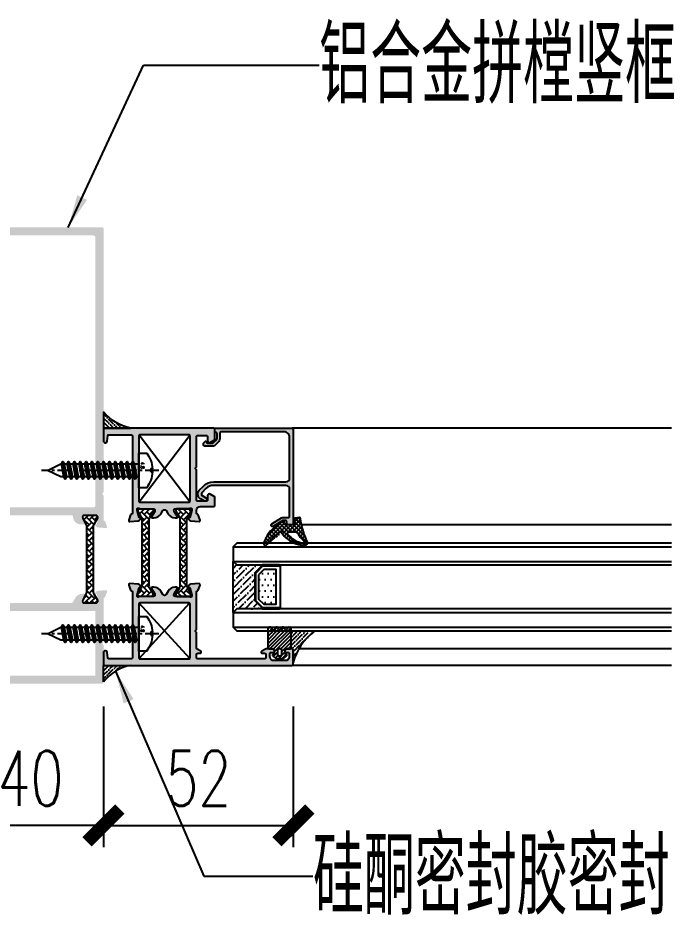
# Model space of a CAD drawing. Extents: x -202236 to 1002404, y -663931 to 1550022.
# Drawn here: x 27994.2 to 28174, y -357163.8 to -356918 of the extents above; entities that cross this region are included whole.
import ezdxf
from ezdxf.enums import TextEntityAlignment as Align

# ---------------------------------------------------------------- set-up
doc = ezdxf.new("R2010")
doc.units = 0
doc.linetypes.add('CENTER', pattern=[2, 1.25, -0.25, 0.25, -0.25])
for name, color, linetype in [('!ZN1-填充-8', 8, 'Continuous'), ('!ZN1-文字-7', 7, 'Continuous'), ('!ZN4-辅助材料-1', 1, 'Continuous'), ('!ZN5-铝材断面-6', 6, 'Continuous'), ('112铝材投影', 112, 'Continuous'), ('11紧固件', 11, 'Continuous'), ('1辅助材料', 1, 'Continuous'), ('2', 7, 'Continuous'), ('4玻璃幕墙', 4, 'Continuous'), ('DIM', 173, 'Continuous'), ('Fill', 8, 'Continuous'), ('TEXT', 7, 'Continuous'), ('ZN4-胶缝-8', 8, 'Continuous'), ('型材截面颜色', 253, 'Continuous')]:
    doc.layers.add(name, color=color, linetype=linetype)
doc.styles.add('DHTEXT-1', font='ROMANS.shx', dxfattribs={"width": 0.7, "bigfont": 'CHINESE.shx'})
doc.dimstyles.new('ZN6', dxfattribs={"dimscale": 6, "dimtxt": 2.5, "dimasz": 1.5, "dimexe": 1, "dimexo": 2, "dimgap": 0.9, "dimtad": 1, "dimdec": 0, "dimdsep": 46, "dimtxsty": 'DHTEXT-1', "dimblk": 'ARCHTICK', "dimcen": 2.5, "dimclrd": 173, "dimclre": 173, "dimclrt": 7, "dimazin": 2, "dimtfac": 1, "dimtdec": 1, "dimtix": 1, "dimtmove": 2, "dimatfit": 3, "dimfxl": 0, "dimtolj": 1, "dimtzin": 0, "dimarcsym": 0})

# ---------------------------------------------------------------- blocks, each defined once
blk = doc.blocks.new('XFGRJ009')
at = {"layer": '!ZN1-填充-8'}
h = blk.add_hatch(dxfattribs=at)
h.set_pattern_fill('AR-HBONE', color=256, scale=0.01, angle=360, style=0)
h.set_pattern_definition([(315, (2699.3083, -1021.9452), (2e-15, -1.43684098), [3.048, -1.016]), (225, (2700.0267, -1022.6636), (2e-15, -1.43684098), [3.048, -1.016])])
h.paths.add_polyline_path([(2.97, 0.95, -0.131652), (2.37, 1.11), (0.66, 2.1), (0.4, 2.1, 0.414214), (0, 1.7), (0, -1.7, 0.414214), (0.4, -2.1), (0.66, -2.1), (2.37, -1.11, -0.131652), (2.97, -0.95), (21.03, -0.95, -0.131652), (21.63, -1.11), (23.34, -2.1), (23.6, -2.1, 0.414214), (24, -1.7), (24, 1.7, 0.414214), (23.6, 2.1), (23.34, 2.1), (21.63, 1.11, -0.131652), (21.03, 0.95)])
at = {"layer": '!ZN4-辅助材料-1'}
blk.add_lwpolyline([(2.37, 1.11, 0.131652), (2.97, 0.95), (21.03, 0.95, 0.131652), (21.63, 1.11), (23.34, 2.1), (23.6, 2.1, -0.414214), (24, 1.7), (24, -1.7, -0.414214), (23.6, -2.1), (23.34, -2.1), (21.63, -1.11, 0.131652), (21.03, -0.95), (2.97, -0.95, 0.131652), (2.37, -1.11), (0.66, -2.1), (0.4, -2.1, -0.414214), (0, -1.7), (0, 1.7, -0.414214), (0.4, 2.1), (0.66, 2.1)], format="xyb", close=True, dxfattribs=at)
blk = doc.blocks.new('20250916090503')
at = {"layer": '型材截面颜色', "ltscale": 15}
h = blk.add_hatch(color=256, dxfattribs=at)
h.dxf.hatch_style = 1
h.paths.add_polyline_path([(20, 51.45, 0.198912), (19.91, 51.66), (19.79, 51.79, -0.414214), (19.79, 52.21), (19.91, 52.34, 0.198912), (20, 52.55), (20, 124.7, 0.414214), (19.7, 125), (-19.7, 125, 0.414214), (-20, 124.7), (-20, 52.55, 0.198912), (-19.91, 52.34), (-19.79, 52.21, -0.414214), (-19.79, 51.79), (-19.91, 51.66, 0.198912), (-20, 51.45), (-20, 44.89, -0.361398), (-20.25, 44.59, 0.265514), (-20.47, 44.4), (-20.98, 43, 0.548619), (-20.67, 42.6), (-18.38, 42.8, 0.176327), (-18.07, 42.95), (-17.76, 43.26, 0.720206), (-17.93, 43.6, -0.379098), (-18.15, 43.74), (-18.68, 45.74, -0.065543), (-18.7, 45.87), (-18.7, 46, -0.645751), (-18.2, 46.23, 0.182676), (-17.87, 46.1), (-14.1, 46.1, -0.414214), (-13.8, 45.8), (-13.8, 45.64, -0.13748), (-13.87, 45.38), (-14.77, 43.9, 0.585007), (-14.6, 43.6), (-13.85, 43.6, 0.414214), (-11.65, 45.8, -0.414214), (-11.35, 46.1), (11.35, 46.1, -0.414214), (11.65, 45.8, 0.414214), (13.85, 43.6), (14.6, 43.6, 0.585007), (14.77, 43.9), (13.87, 45.38, -0.13748), (13.8, 45.64), (13.8, 45.8, -0.414214), (14.1, 46.1), (17.87, 46.1, 0.182676), (18.2, 46.23, -0.645751), (18.7, 46), (18.7, 45.87, -0.065543), (18.68, 45.74), (18.15, 43.74, -0.379098), (17.93, 43.6, 0.720206), (17.76, 43.26), (18.07, 42.95, 0.176327), (18.38, 42.8), (20.67, 42.6, 0.548619), (20.98, 43), (20.47, 44.4, 0.265514), (20.25, 44.59, -0.361398), (20, 44.89)])
h.paths.add_polyline_path([(-17.2, 48.3, -0.414214), (-17.8, 48.9), (-17.8, 122.2, -0.414214), (-17.2, 122.8), (17.2, 122.8, -0.414214), (17.8, 122.2), (17.8, 48.9, -0.414214), (17.2, 48.3)], flags=16)
h = blk.add_hatch(color=256, dxfattribs=at)
h.dxf.hatch_style = 1
edge = h.paths.add_edge_path(flags=16)
edge.add_line((17.7, 2.2), (-17.7, 2.2))
edge.add_arc((-17.7, 2.3), 0.1, 180, 270, ccw=False)
edge.add_line((-17.8, 2.3), (-17.8, 19.8))
edge.add_arc((-17.7, 19.8), 0.1, 90, 180, ccw=False)
edge.add_line((-17.7, 19.9), (17.7, 19.9))
edge.add_arc((17.7, 19.8), 0.1, 360, 450, ccw=False)
edge.add_line((17.8, 19.8), (17.8, 2.3))
edge.add_arc((17.7, 2.3), 0.1, 270, 360, ccw=False)
edge = h.paths.add_edge_path()
edge.add_arc((-11.28, 22.4), 0.3, 211.3118, 270, ccw=False)
edge.add_line((-11.53, 22.24), (-12.32, 23.54))
edge.add_arc((-14.2, 22.4), 2.2, 391.3118, 450)
edge.add_line((-14.2, 24.6), (-14.6, 24.6))
edge.add_arc((-14.6, 24.4), 0.2, 450, 571.3118)
edge.add_line((-14.77, 24.3), (-13.87, 22.82))
edge.add_arc((-14.3, 22.56), 0.5, 360, 391.3118, ccw=False)
edge.add_line((-13.8, 22.56), (-13.8, 22.4))
edge.add_arc((-14.1, 22.4), 0.3, 270, 360, ccw=False)
edge.add_line((-14.1, 22.1), (-17.87, 22.1))
edge.add_arc((-17.87, 21.6), 0.5, 450, 491.4096)
edge.add_arc((-18.4, 22.2), 0.3, 180, 311.4096, ccw=False)
edge.add_line((-18.7, 22.2), (-18.7, 22.33))
edge.add_arc((-18.2, 22.33), 0.5, 165, 180, ccw=False)
edge.add_line((-18.68, 22.46), (-18.15, 24.46))
edge.add_arc((-17.96, 24.4), 0.2, 441.9534, 525, ccw=False)
edge.add_arc((-17.9, 24.8), 0.2, 261.9534, 405)
edge.add_line((-17.76, 24.94), (-18.07, 25.25))
edge.add_arc((-18.42, 24.9), 0.5, 405, 445)
edge.add_line((-18.38, 25.4), (-20.67, 25.6))
edge.add_arc((-20.7, 25.3), 0.3, 445, 560)
edge.add_line((-20.98, 25.2), (-20.47, 23.8))
edge.add_arc((-20.19, 23.9), 0.3, 200, 259.4789)
edge.add_arc((-20.3, 23.31), 0.3, 360, 439.4789, ccw=False)
edge.add_line((-20, 23.31), (-20, 11.55))
edge.add_arc((-19.7, 11.55), 0.3, 180, 225)
edge.add_line((-19.91, 11.34), (-19.79, 11.21))
edge.add_arc((-20, 11), 0.3, 315, 405, ccw=False)
edge.add_line((-19.79, 10.79), (-19.91, 10.66))
edge.add_arc((-19.7, 10.45), 0.3, 495, 540)
edge.add_line((-20, 10.45), (-20, 0.3))
edge.add_arc((-19.7, 0.3), 0.3, 180, 270)
edge.add_line((-19.7, 0), (19.7, 0))
edge.add_arc((19.7, 0.3), 0.3, 270, 360)
edge.add_line((20, 0.3), (20, 10.45))
edge.add_arc((19.7, 10.45), 0.3, 360, 405)
edge.add_line((19.91, 10.66), (19.79, 10.79))
edge.add_arc((20, 11), 0.3, 135, 225, ccw=False)
edge.add_line((19.79, 11.21), (19.91, 11.34))
edge.add_arc((19.7, 11.55), 0.3, 315, 360)
edge.add_line((20, 11.55), (20, 23.31))
edge.add_arc((20.3, 23.31), 0.3, 100.5211, 180, ccw=False)
edge.add_arc((20.19, 23.9), 0.3, 280.5211, 340)
edge.add_line((20.47, 23.8), (20.98, 25.2))
edge.add_arc((20.7, 25.3), 0.3, 340, 455)
edge.add_line((20.67, 25.6), (18.38, 25.4))
edge.add_arc((18.42, 24.9), 0.5, 455, 495)
edge.add_line((18.07, 25.25), (17.76, 24.94))
edge.add_arc((17.9, 24.8), 0.2, 495, 638.0466)
edge.add_arc((17.96, 24.4), 0.2, 375, 458.0466, ccw=False)
edge.add_line((18.15, 24.46), (18.68, 22.46))
edge.add_arc((18.2, 22.33), 0.5, 360, 375, ccw=False)
edge.add_line((18.7, 22.33), (18.7, 22.2))
edge.add_arc((18.4, 22.2), 0.3, 228.5904, 360, ccw=False)
edge.add_arc((17.87, 21.6), 0.5, 408.5904, 450)
edge.add_line((17.87, 22.1), (14.1, 22.1))
edge.add_arc((14.1, 22.4), 0.3, 180, 270, ccw=False)
edge.add_line((13.8, 22.4), (13.8, 22.56))
edge.add_arc((14.3, 22.56), 0.5, 148.6882, 180, ccw=False)
edge.add_line((13.87, 22.82), (14.77, 24.3))
edge.add_arc((14.6, 24.4), 0.2, 328.6882, 450)
edge.add_line((14.6, 24.6), (14.2, 24.6))
edge.add_arc((14.2, 22.4), 2.2, 450, 508.6882)
edge.add_line((12.32, 23.54), (11.53, 22.24))
edge.add_arc((11.28, 22.4), 0.3, 270, 328.6882, ccw=False)
edge.add_line((11.28, 22.1), (-11.28, 22.1))
at = {"layer": '2', "rotation": 90.00000000000001}
blk.add_blockref('XFGRJ009', (-16.31, 22.1), dxfattribs=at)
at = {"layer": '2', "xscale": -1, "rotation": 270}
blk.add_blockref('XFGRJ009', (16.31, 22.1), dxfattribs=at)
blk = doc.blocks.new('CX14687XZNW')
at = {"layer": '型材截面颜色', "ltscale": 15}
h = blk.add_hatch(color=256, dxfattribs=at)
h.dxf.hatch_style = 1
edge = h.paths.add_edge_path(flags=16)
edge.add_line((-0.3, -7.3), (-18.2, -7.3))
edge.add_arc((-18.2, -7), 0.3, 180, 270, ccw=False)
edge.add_line((-18.5, -7), (-18.5, 0))
edge.add_line((-18.5, 0), (-18.5, 6.4))
edge.add_arc((-18.2, 6.4), 0.3, 90, 180, ccw=False)
edge.add_line((-18.2, 6.7), (-0.3, 6.7))
edge.add_arc((-0.3, 6.4), 0.3, 0, 90, ccw=False)
edge.add_line((0, 6.4), (0, 0))
edge.add_line((0, 0), (0, -7))
edge.add_arc((-0.3, -7), 0.3, 270, 360, ccw=False)
edge = h.paths.add_edge_path()
edge.add_arc((-21.51, -9.4), 0.3, 90.6432, 169.483)
edge.add_arc((-22.1, -9.29), 0.3, 290, 349.4789, ccw=False)
edge.add_line((-22, -9.57), (-23.4, -10.08))
edge.add_arc((-23.5, -9.8), 0.3, 175, 290, ccw=False)
edge.add_line((-23.8, -9.77), (-23.6, -7.48))
edge.add_arc((-23.1, -7.52), 0.5, 135, 175, ccw=False)
edge.add_line((-23.45, -7.17), (-23.14, -6.86))
edge.add_arc((-23, -7), 0.2, -8.0466, 135, ccw=False)
edge.add_arc((-22.6, -7.06), 0.2, 171.9534, 255)
edge.add_line((-22.66, -7.25), (-20.66, -7.78))
edge.add_arc((-20.53, -7.3), 0.5, 255, 270)
edge.add_line((-20.53, -7.8), (-20.4, -7.8))
edge.add_arc((-20.4, -7.5), 0.3, 270, 401.4096)
edge.add_arc((-19.8, -6.97), 0.5, 180, 221.4096, ccw=False)
edge.add_line((-20.3, -6.97), (-20.3, -3.2))
edge.add_arc((-20.6, -3.2), 0.3, 0, 90)
edge.add_line((-20.6, -2.9), (-20.76, -2.9))
edge.add_arc((-20.76, -3.4), 0.5, 90, 121.3118)
edge.add_line((-21.02, -2.97), (-22.5, -3.87))
edge.add_arc((-22.6, -3.7), 0.2, 180, 301.3118, ccw=False)
edge.add_line((-22.8, -3.7), (-22.8, -3.19))
edge.add_arc((-20.6, -3.19), 2.2, 121.3118, 180, ccw=False)
edge.add_line((-21.74, -1.31), (-20.79, -0.73))
edge.add_arc((-21.05, -0.3), 0.5, 301.3118, 418.6882)
edge.add_line((-20.79, 0.13), (-21.74, 0.71))
edge.add_arc((-20.6, 2.59), 2.2, 180, 238.6882, ccw=False)
edge.add_line((-22.8, 2.59), (-22.8, 3.1))
edge.add_arc((-22.6, 3.1), 0.2, 58.6882, 180, ccw=False)
edge.add_line((-22.5, 3.27), (-21.02, 2.37))
edge.add_arc((-20.76, 2.8), 0.5, 238.6882, 270)
edge.add_line((-20.76, 2.3), (-20.6, 2.3))
edge.add_arc((-20.6, 2.6), 0.3, 270, 360)
edge.add_line((-20.3, 2.6), (-20.3, 6.37))
edge.add_arc((-19.8, 6.37), 0.5, 138.5904, 180, ccw=False)
edge.add_arc((-20.4, 6.9), 0.3, 318.5904, 450)
edge.add_line((-20.4, 7.2), (-20.53, 7.2))
edge.add_arc((-20.53, 6.7), 0.5, 90, 105)
edge.add_line((-20.66, 7.18), (-22.66, 6.65))
edge.add_arc((-22.6, 6.46), 0.2, 105, 188.0466)
edge.add_arc((-23, 6.4), 0.2, -135, 8.0466, ccw=False)
edge.add_line((-23.14, 6.26), (-23.45, 6.57))
edge.add_arc((-23.1, 6.92), 0.5, 185, 225, ccw=False)
edge.add_line((-23.6, 6.88), (-23.8, 9.17))
edge.add_arc((-23.5, 9.2), 0.3, 70, 185, ccw=False)
edge.add_line((-23.4, 9.48), (-22, 8.97))
edge.add_arc((-22.1, 8.69), 0.3, 10.5211, 70, ccw=False)
edge.add_arc((-21.51, 8.8), 0.3, 190.517, 269.3568)
edge.add_line((-21.51, 8.5), (-20.7, 8.5))
edge.add_arc((-20.7, 9.5), 1, 270, 360)
edge.add_line((-19.7, 9.5), (-19.7, 13.2))
edge.add_arc((-19.4, 13.2), 0.3, 90, 180, ccw=False)
edge.add_line((-19.4, 13.5), (-17.16, 13.5))
edge.add_arc((-17.16, 13.2), 0.3, 30, 90, ccw=False)
edge.add_line((-16.9, 13.35), (-16.27, 12.25))
edge.add_arc((-16.7, 12), 0.5, -90, 30, ccw=False)
edge.add_line((-16.7, 11.5), (-17.9, 11.5))
edge.add_arc((-17.9, 11.2), 0.3, 90, 180)
edge.add_line((-18.2, 11.2), (-18.2, 8.8))
edge.add_arc((-17.9, 8.8), 0.3, 180, 270)
edge.add_line((-17.9, 8.5), (-9.75, 8.5))
edge.add_arc((-9.75, 8.2), 0.3, 45, 90, ccw=False)
edge.add_line((-9.54, 8.41), (-9.41, 8.29))
edge.add_arc((-9.2, 8.5), 0.3, 225, 315)
edge.add_line((-8.99, 8.29), (-8.86, 8.41))
edge.add_arc((-8.65, 8.2), 0.3, 90, 135, ccw=False)
edge.add_line((-8.65, 8.5), (-0.5, 8.5))
edge.add_arc((-0.5, 8.8), 0.3, 270, 360)
edge.add_line((-0.2, 8.8), (-0.2, 11.2))
edge.add_arc((-0.5, 11.2), 0.3, 360, 450)
edge.add_line((-0.5, 11.5), (-1.7, 11.5))
edge.add_arc((-1.7, 12), 0.5, 150, 270, ccw=False)
edge.add_line((-2.13, 12.25), (-1.5, 13.35))
edge.add_arc((-1.24, 13.2), 0.3, 90, 150, ccw=False)
edge.add_line((-1.24, 13.5), (1.5, 13.5))
edge.add_arc((1.5, 13.2), 0.3, 0, 90, ccw=False)
edge.add_line((1.8, 13.2), (1.8, 0))
edge.add_line((1.8, 0), (1.8, -16.7))
edge.add_arc((1.5, -16.7), 0.3, 270, 360, ccw=False)
edge.add_line((1.5, -17), (-1.7, -17))
edge.add_arc((-1.7, -16.5), 0.5, 180, 270, ccw=False)
edge.add_line((-2.2, -16.5), (-2.2, -16.46))
edge.add_arc((-1.7, -16.46), 0.5, 95, 180, ccw=False)
edge.add_line((-1.74, -15.96), (-0.27, -15.83))
edge.add_arc((-0.3, -15.53), 0.3, 275, 360)
edge.add_line((0, -15.53), (0, -9.4))
edge.add_arc((-0.3, -9.4), 0.3, 0, 90)
edge.add_line((-0.3, -9.1), (-8.65, -9.1))
edge.add_arc((-8.65, -8.8), 0.3, 225, 270, ccw=False)
edge.add_line((-8.86, -9.01), (-8.99, -8.89))
edge.add_arc((-9.2, -9.1), 0.3, 45, 135)
edge.add_line((-9.41, -8.89), (-9.54, -9.01))
edge.add_arc((-9.75, -8.8), 0.3, 270, 315, ccw=False)
edge.add_line((-9.75, -9.1), (-21.51, -9.1))
edge = h.paths.add_edge_path()
edge.add_arc((-43.09, 8.8), 0.3, 270, 349.4789)
edge.add_arc((-42.5, 8.69), 0.3, 110, 169.4789, ccw=False)
edge.add_line((-42.6, 8.97), (-41.2, 9.48))
edge.add_arc((-41.1, 9.2), 0.3, -5, 110, ccw=False)
edge.add_line((-40.8, 9.17), (-41, 6.88))
edge.add_arc((-41.5, 6.92), 0.5, 315, 355, ccw=False)
edge.add_line((-41.15, 6.57), (-41.46, 6.26))
edge.add_arc((-41.6, 6.4), 0.2, 171.9534, 315, ccw=False)
edge.add_arc((-42, 6.46), 0.2, 351.9534, 435)
edge.add_line((-41.94, 6.65), (-43.94, 7.18))
edge.add_arc((-44.07, 6.7), 0.5, 75, 90)
edge.add_line((-44.07, 7.2), (-44.2, 7.2))
edge.add_arc((-44.2, 6.9), 0.3, 90, 221.4096)
edge.add_arc((-44.8, 6.37), 0.5, 0, 41.4096, ccw=False)
edge.add_line((-44.3, 6.37), (-44.3, 2.6))
edge.add_arc((-44, 2.6), 0.3, 180, 270)
edge.add_line((-44, 2.3), (-43.84, 2.3))
edge.add_arc((-43.84, 2.8), 0.5, 270, 301.3118)
edge.add_line((-43.58, 2.37), (-42.1, 3.27))
edge.add_arc((-42, 3.1), 0.2, 0, 121.3118, ccw=False)
edge.add_line((-41.8, 3.1), (-41.8, 2.59))
edge.add_arc((-44, 2.59), 2.2, -58.6882, 0, ccw=False)
edge.add_line((-42.86, 0.71), (-43.81, 0.13))
edge.add_arc((-43.55, -0.3), 0.5, 121.3118, 238.6882)
edge.add_line((-43.81, -0.73), (-42.86, -1.31))
edge.add_arc((-44, -3.19), 2.2, 0, 58.6882, ccw=False)
edge.add_line((-41.8, -3.19), (-41.8, -3.7))
edge.add_arc((-42, -3.7), 0.2, -121.3118, 0, ccw=False)
edge.add_line((-42.1, -3.87), (-43.58, -2.97))
edge.add_arc((-43.84, -3.4), 0.5, 58.6882, 90)
edge.add_line((-43.84, -2.9), (-44, -2.9))
edge.add_arc((-44, -3.2), 0.3, 90, 180)
edge.add_line((-44.3, -3.2), (-44.3, -6.97))
edge.add_arc((-44.8, -6.97), 0.5, -41.4096, 0, ccw=False)
edge.add_arc((-44.2, -7.5), 0.3, 138.5904, 270)
edge.add_line((-44.2, -7.8), (-44.07, -7.8))
edge.add_arc((-44.07, -7.3), 0.5, 270, 285)
edge.add_line((-43.94, -7.78), (-41.94, -7.25))
edge.add_arc((-42, -7.06), 0.2, 285, 368.0466)
edge.add_arc((-41.6, -7), 0.2, 45, 188.0466, ccw=False)
edge.add_line((-41.46, -6.86), (-41.15, -7.17))
edge.add_arc((-41.5, -7.52), 0.5, 5, 45, ccw=False)
edge.add_line((-41, -7.48), (-40.8, -9.77))
edge.add_arc((-41.1, -9.8), 0.3, -110, 5, ccw=False)
edge.add_line((-41.2, -10.08), (-42.6, -9.57))
edge.add_arc((-42.5, -9.29), 0.3, 190.5211, 250, ccw=False)
edge.add_arc((-43.09, -9.4), 0.3, 10.5211, 90)
edge.add_line((-43.09, -9.1), (-53.25, -9.1))
edge.add_arc((-53.25, -8.8), 0.3, 225, 270, ccw=False)
edge.add_line((-53.46, -9.01), (-53.59, -8.89))
edge.add_arc((-53.8, -9.1), 0.3, 45, 135)
edge.add_line((-54.01, -8.89), (-54.14, -9.01))
edge.add_arc((-54.35, -8.8), 0.3, 270, 315, ccw=False)
edge.add_line((-54.35, -9.1), (-61.1, -9.1))
edge.add_arc((-61.1, -9.4), 0.3, 90, 180)
edge.add_line((-61.4, -9.4), (-61.4, -15.53))
edge.add_arc((-61.1, -15.53), 0.3, 180, 265)
edge.add_line((-61.13, -15.83), (-59.66, -15.96))
edge.add_arc((-59.7, -16.46), 0.5, 0, 85, ccw=False)
edge.add_line((-59.2, -16.46), (-59.2, -16.5))
edge.add_arc((-59.7, -16.5), 0.5, 270, 360, ccw=False)
edge.add_line((-59.7, -17), (-62.9, -17))
edge.add_arc((-62.9, -16.7), 0.3, 180, 270, ccw=False)
edge.add_line((-63.2, -16.7), (-63.2, 34.7))
edge.add_arc((-62.9, 34.7), 0.3, 90, 180, ccw=False)
edge.add_line((-62.9, 35), (-59, 35))
edge.add_arc((-59, 34.7), 0.3, 0, 90, ccw=False)
edge.add_line((-58.7, 34.7), (-58.7, 33.27))
edge.add_arc((-59, 33.27), 0.3, 315, 360, ccw=False)
edge.add_line((-58.79, 33.06), (-59.11, 32.74))
edge.add_arc((-59.32, 32.95), 0.3, 270, 315, ccw=False)
edge.add_line((-59.32, 32.65), (-59.4, 32.65))
edge.add_arc((-59.4, 32.95), 0.3, 180, 270, ccw=False)
edge.add_line((-59.7, 32.95), (-59.7, 33.6))
edge.add_arc((-60, 33.6), 0.3, 360, 450)
edge.add_line((-60, 33.9), (-60.66, 33.9))
edge.add_arc((-60.66, 33.4), 0.5, 90, 100.008)
edge.add_line((-60.74, 33.89), (-61.07, 33.83))
edge.add_arc((-60.9, 32.85), 1, 100.008, 180)
edge.add_line((-61.9, 32.85), (-61.9, 29.65))
edge.add_arc((-60.9, 29.65), 1, 180, 259.992)
edge.add_line((-61.07, 28.67), (-60.74, 28.61))
edge.add_arc((-60.66, 29.1), 0.5, 259.992, 270)
edge.add_line((-60.66, 28.6), (-60, 28.6))
edge.add_arc((-60, 28.9), 0.3, 270, 360)
edge.add_line((-59.7, 28.9), (-59.7, 29.55))
edge.add_arc((-59.4, 29.55), 0.3, 90, 180, ccw=False)
edge.add_line((-59.4, 29.85), (-59.32, 29.85))
edge.add_arc((-59.32, 29.55), 0.3, 45, 90, ccw=False)
edge.add_line((-59.11, 29.76), (-58.79, 29.44))
edge.add_arc((-59, 29.23), 0.3, 0, 45, ccw=False)
edge.add_line((-58.7, 29.23), (-58.7, 27.54))
edge.add_arc((-59, 27.54), 0.3, -30, 0, ccw=False)
edge.add_line((-58.74, 27.39), (-59.34, 26.35))
edge.add_arc((-59.6, 26.5), 0.3, 180, 330, ccw=False)
edge.add_line((-59.9, 26.5), (-59.9, 27.2))
edge.add_arc((-60.2, 27.2), 0.3, 0, 90)
edge.add_line((-60.2, 27.5), (-61.1, 27.5))
edge.add_arc((-61.1, 27.2), 0.3, 90, 180)
edge.add_line((-61.4, 27.2), (-61.4, 8.8))
edge.add_arc((-61.1, 8.8), 0.3, 180, 270)
edge.add_line((-61.1, 8.5), (-60.2, 8.5))
edge.add_arc((-60.2, 8.8), 0.3, 270, 360)
edge.add_line((-59.9, 8.8), (-59.9, 9.5))
edge.add_arc((-59.6, 9.5), 0.3, 30, 180, ccw=False)
edge.add_line((-59.34, 9.65), (-58.76, 8.65))
edge.add_arc((-58.5, 8.8), 0.3, 210, 270)
edge.add_line((-58.5, 8.5), (-54.35, 8.5))
edge.add_arc((-54.35, 8.2), 0.3, 45, 90, ccw=False)
edge.add_line((-54.14, 8.41), (-54.01, 8.29))
edge.add_arc((-53.8, 8.5), 0.3, 225, 315)
edge.add_line((-53.59, 8.29), (-53.46, 8.41))
edge.add_arc((-53.25, 8.2), 0.3, 90, 135, ccw=False)
edge.add_line((-53.25, 8.5), (-43.09, 8.5))
edge = h.paths.add_edge_path(flags=16)
edge.add_line((-46.1, 6.4), (-46.1, -7))
edge.add_arc((-46.4, -7), 0.3, -90, 0, ccw=False)
edge.add_line((-46.4, -7.3), (-61.1, -7.3))
edge.add_arc((-61.1, -7), 0.3, 180, 270, ccw=False)
edge.add_line((-61.4, -7), (-61.4, 6.4))
edge.add_arc((-61.1, 6.4), 0.3, 90, 180, ccw=False)
edge.add_line((-61.1, 6.7), (-46.4, 6.7))
edge.add_arc((-46.4, 6.4), 0.3, 0, 90, ccw=False)
at = {"layer": '!ZN4-辅助材料-1'}
for p, q in [((-61.28, 6.64), (-46.18, -7.2)), ((-61.28, -7.24), (-46.18, 6.6)), ((-18.41, -7.21), (-0.09, 6.61)), ((-18.41, 6.61), (-0.09, -7.21))]:
    blk.add_line(p, q, dxfattribs=at)
at = {"layer": '!ZN5-铝材断面-6'}
for points in [[(-43.09, 8.5, 0.361398), (-42.79, 8.75, -0.265514), (-42.6, 8.97), (-41.2, 9.48, -0.548619), (-40.8, 9.17), (-41, 6.88, -0.176327), (-41.15, 6.57), (-41.46, 6.26, -0.720206), (-41.8, 6.43, 0.379098), (-41.94, 6.65), (-43.94, 7.18, 0.065543), (-44.07, 7.2), (-44.2, 7.2, 0.645751), (-44.43, 6.7, -0.182676), (-44.3, 6.37), (-44.3, 2.6, 0.414214), (-44, 2.3), (-43.84, 2.3, 0.13748), (-43.58, 2.37), (-42.1, 3.27, -0.585007), (-41.8, 3.1), (-41.8, 2.59, -0.261824), (-42.86, 0.71), (-43.81, 0.13, 0.562186), (-43.81, -0.73), (-42.86, -1.31, -0.261824), (-41.8, -3.19), (-41.8, -3.7, -0.585007), (-42.1, -3.87), (-43.58, -2.97, 0.13748), (-43.84, -2.9), (-44, -2.9, 0.414214), (-44.3, -3.2), (-44.3, -6.97, -0.182676), (-44.43, -7.3, 0.645751), (-44.2, -7.8), (-44.07, -7.8, 0.065543), (-43.94, -7.78), (-41.94, -7.25, 0.379098), (-41.8, -7.03, -0.720206), (-41.46, -6.86), (-41.15, -7.17, -0.176327), (-41, -7.48), (-40.8, -9.77, -0.548619), (-41.2, -10.08), (-42.6, -9.57, -0.265514), (-42.79, -9.35, 0.361398), (-43.09, -9.1), (-53.25, -9.1, -0.198912), (-53.46, -9.01), (-53.59, -8.89, 0.414214), (-54.01, -8.89), (-54.14, -9.01, -0.198912), (-54.35, -9.1), (-61.1, -9.1, 0.414214), (-61.4, -9.4), (-61.4, -15.53, 0.388879), (-61.13, -15.83), (-59.66, -15.96, -0.388879), (-59.2, -16.46), (-59.2, -16.5, -0.414214), (-59.7, -17), (-62.9, -17, -0.414214), (-63.2, -16.7), (-63.2, 34.7, -0.414214), (-62.9, 35), (-59, 35, -0.414214), (-58.7, 34.7), (-58.7, 33.27, -0.198912), (-58.79, 33.06), (-59.11, 32.74, -0.198912), (-59.32, 32.65), (-59.4, 32.65, -0.414214), (-59.7, 32.95), (-59.7, 33.6, 0.414214), (-60, 33.9), (-60.66, 33.9, 0.043696), (-60.74, 33.89), (-61.07, 33.83, 0.363931), (-61.9, 32.85), (-61.9, 29.65, 0.363931), (-61.07, 28.67), (-60.74, 28.61, 0.043696), (-60.66, 28.6), (-60, 28.6, 0.414214), (-59.7, 28.9), (-59.7, 29.55, -0.414214), (-59.4, 29.85), (-59.32, 29.85, -0.198912), (-59.11, 29.76), (-58.79, 29.44, -0.198912), (-58.7, 29.23), (-58.7, 27.54, -0.131652), (-58.74, 27.39), (-59.34, 26.35, -0.767327), (-59.9, 26.5), (-59.9, 27.2, 0.414214), (-60.2, 27.5), (-61.1, 27.5, 0.414214), (-61.4, 27.2), (-61.4, 8.8, 0.414214), (-61.1, 8.5), (-60.2, 8.5, 0.414214), (-59.9, 8.8), (-59.9, 9.5, -0.767327), (-59.34, 9.65), (-58.76, 8.65, 0.267949), (-58.5, 8.5), (-54.35, 8.5, -0.198912), (-54.14, 8.41), (-54.01, 8.29, 0.414214), (-53.59, 8.29), (-53.46, 8.41, -0.198912), (-53.25, 8.5), (-43.09, 8.5)], [(-21.51, -9.1, 0.358248), (-21.81, -9.35, -0.265514), (-22, -9.57), (-23.4, -10.08, -0.548619), (-23.8, -9.77), (-23.6, -7.48, -0.176327), (-23.45, -7.17), (-23.14, -6.86, -0.720206), (-22.8, -7.03, 0.379098), (-22.66, -7.25), (-20.66, -7.78, 0.065543), (-20.53, -7.8), (-20.4, -7.8, 0.645751), (-20.17, -7.3, -0.182676), (-20.3, -6.97), (-20.3, -3.2, 0.414214), (-20.6, -2.9), (-20.76, -2.9, 0.13748), (-21.02, -2.97), (-22.5, -3.87, -0.585007), (-22.8, -3.7), (-22.8, -3.19, -0.261824), (-21.74, -1.31), (-20.79, -0.73, 0.562186), (-20.79, 0.13), (-21.74, 0.71, -0.261824), (-22.8, 2.59), (-22.8, 3.1, -0.585007), (-22.5, 3.27), (-21.02, 2.37, 0.13748), (-20.76, 2.3), (-20.6, 2.3, 0.414214), (-20.3, 2.6), (-20.3, 6.37, -0.182676), (-20.17, 6.7, 0.645751), (-20.4, 7.2), (-20.53, 7.2, 0.065543), (-20.66, 7.18), (-22.66, 6.65, 0.379098), (-22.8, 6.43, -0.720206), (-23.14, 6.26), (-23.45, 6.57, -0.176327), (-23.6, 6.88), (-23.8, 9.17, -0.548619), (-23.4, 9.48), (-22, 8.97, -0.265514), (-21.81, 8.75, 0.358248), (-21.51, 8.5), (-20.7, 8.5, 0.414214), (-19.7, 9.5), (-19.7, 13.2, -0.414214), (-19.4, 13.5), (-17.16, 13.5, -0.267949), (-16.9, 13.35), (-16.27, 12.25, -0.57735), (-16.7, 11.5), (-17.9, 11.5, 0.414214), (-18.2, 11.2), (-18.2, 8.8, 0.414214), (-17.9, 8.5), (-9.75, 8.5, -0.198912), (-9.54, 8.41), (-9.41, 8.29, 0.414214), (-8.99, 8.29), (-8.86, 8.41, -0.198912), (-8.65, 8.5), (-0.5, 8.5, 0.414214), (-0.2, 8.8), (-0.2, 11.2, 0.414214), (-0.5, 11.5), (-1.7, 11.5, -0.57735), (-2.13, 12.25), (-1.5, 13.35, -0.267949), (-1.24, 13.5), (1.5, 13.5, -0.414214), (1.8, 13.2), (1.8, 0), (1.8, -16.7, -0.414214), (1.5, -17), (-1.7, -17, -0.414214), (-2.2, -16.5), (-2.2, -16.46, -0.388879), (-1.74, -15.96), (-0.27, -15.83, 0.388879), (0, -15.53), (0, -9.4, 0.414214), (-0.3, -9.1), (-8.65, -9.1, -0.198912), (-8.86, -9.01), (-8.99, -8.89, 0.414214), (-9.41, -8.89), (-9.54, -9.01, -0.198912), (-9.75, -9.1), (-21.51, -9.1)]]:
    blk.add_lwpolyline(points, format="xyb", dxfattribs=at)
for points in [[(-46.1, 6.4), (-46.1, -7, -0.414214), (-46.4, -7.3), (-61.1, -7.3, -0.414214), (-61.4, -7), (-61.4, 6.4, -0.414214), (-61.1, 6.7), (-46.4, 6.7, -0.414214)], [(-0.3, -7.3), (-18.2, -7.3, -0.414214), (-18.5, -7), (-18.5, 0), (-18.5, 6.4, -0.414214), (-18.2, 6.7), (-0.3, 6.7, -0.414214), (0, 6.4), (0, 0), (0, -7, -0.414214)]]:
    blk.add_lwpolyline(points, format="xyb", close=True, dxfattribs=at)
at = {"layer": '2'}
blk.add_blockref('XFGRJ009', (-44.3, 4.89), dxfattribs=at)
at = {"layer": '2', "xscale": -1, "rotation": 179.9999999999999}
blk.add_blockref('XFGRJ009', (-44.3, -5.49), dxfattribs=at)
blk = doc.blocks.new('20210707165633')
at = {"layer": '!ZN1-填充-8'}
h = blk.add_hatch(dxfattribs=at)
h.set_pattern_fill('橡胶', color=256, scale=0.2)
h.set_pattern_definition([(45, (0.16656, 0.0119), (-0.5, 0.5), []), (135, (1.2797, 0.0119), (-0.5, -0.5), [0.16, -0.547107])])
edge = h.paths.add_edge_path(flags=16)
edge.add_arc((0.3, 1.11), 0.3, -90, 0, ccw=False)
edge.add_line((0.3, 0.81), (-0.3, 0.81))
edge.add_arc((-0.3, 1.11), 0.3, 180, 270, ccw=False)
edge.add_line((-0.6, 1.11), (-0.6, 2.36))
edge.add_arc((-0.3, 2.36), 0.3, 90, 180, ccw=False)
edge.add_line((-0.3, 2.66), (0.3, 2.66))
edge.add_arc((0.3, 2.36), 0.3, 0, 90, ccw=False)
edge.add_line((0.6, 2.36), (0.6, 1.11))
edge = h.paths.add_edge_path()
edge.add_line((-1.08, 8.55), (-1.46, 7.98))
edge.add_arc((-1.71, 8.15), 0.3, 216.795, 326.2005, ccw=False)
edge.add_line((-1.95, 7.97), (-2.41, 8.59))
edge.add_arc((-2.58, 8.47), 0.2, 36.795, 90)
edge.add_line((-2.58, 8.67), (-2.85, 8.67))
edge.add_arc((-2.85, 8.37), 0.3, 90, 180)
edge.add_line((-3.15, 8.37), (-3.15, 2.97))
edge.add_arc((-2.85, 2.97), 0.3, 180, 270)
edge.add_line((-2.85, 2.67), (-1.6, 2.67))
edge.add_arc((-1.6, 2.47), 0.2, 0, 90, ccw=False)
edge.add_line((-1.4, 2.47), (-1.4, 1.26))
edge.add_line((-1.4, 1.26), (-1.74, 1.26))
edge.add_arc((-1.69, 0.96), 0.305, 100.6256, 226.0437)
edge.add_line((-1.9, 0.74), (-0.95, 0))
edge.add_line((-0.95, 0), (0.95, 0))
edge.add_line((0.95, 0), (1.89, 0.74))
edge.add_arc((1.69, 0.96), 0.3, 311.8019, 440)
edge.add_line((1.74, 1.26), (1.4, 1.26))
edge.add_line((1.4, 1.26), (1.4, 2.47))
edge.add_arc((1.6, 2.47), 0.2, 90, 180, ccw=False)
edge.add_line((1.6, 2.67), (2.85, 2.67))
edge.add_arc((2.85, 2.97), 0.3, 270, 360)
edge.add_line((3.15, 2.97), (3.15, 8.37))
edge.add_arc((2.85, 8.37), 0.3, 0, 90)
edge.add_line((2.85, 8.67), (2.62, 8.67))
edge.add_arc((2.62, 8.47), 0.2, 90, 143.205)
edge.add_line((2.46, 8.59), (2, 7.97))
edge.add_arc((1.76, 8.15), 0.3, 213.8066, 323.205, ccw=False)
edge.add_line((1.51, 7.98), (1.13, 8.55))
edge.add_arc((0.89, 8.37), 0.3, 36.795, 143.205)
edge.add_line((0.65, 8.55), (0.27, 7.99))
edge.add_arc((0.02, 8.16), 0.3, 213.7995, 326.1934, ccw=False)
edge.add_line((-0.23, 7.99), (-0.6, 8.55))
edge.add_arc((-0.84, 8.37), 0.3, 36.795, 143.205)
at = {"layer": '!ZN4-辅助材料-1'}
for p, q in [((-3.15, 2.97), (-3.15, 8.37)), ((-2.58, 8.67), (-2.85, 8.67)), ((-2.41, 8.59), (-1.95, 7.97)), ((-1.46, 7.98), (-1.08, 8.55)), ((-0.23, 7.99), (-0.6, 8.55)), ((0.65, 8.55), (0.27, 7.99)), ((1.51, 7.98), (1.13, 8.55)), ((2.46, 8.59), (2, 7.97)), ((2.62, 8.67), (2.85, 8.67)), ((3.15, 2.97), (3.15, 8.37)), ((-2.85, 2.67), (-1.6, 2.67)), ((-1.4, 1.26), (-1.4, 2.47)), ((0.3, 2.66), (-0.3, 2.66)), ((1.4, 2.47), (1.4, 1.26)), ((1.6, 2.67), (2.85, 2.67)), ((-0.95, 0), (-1.9, 0.74)), ((-1.4, 1.26), (-1.74, 1.26)), ((0.95, 0), (-0.95, 0)), ((-0.6, 2.36), (-0.6, 1.11)), ((-0.3, 0.81), (0.3, 0.81)), ((0.6, 1.11), (0.6, 2.36)), ((1.89, 0.74), (0.95, 0)), ((1.4, 1.26), (1.74, 1.26))]:
    blk.add_line(p, q, dxfattribs=at)
for centre, radius, start, end in [((-2.85, 8.37), 0.3, 90, 180), ((-2.58, 8.47), 0.2, 36.795, 90), ((-1.71, 8.15), 0.3, 216.795, 326.2005), ((-0.84, 8.37), 0.3, 36.795, 143.205), ((0.02, 8.16), 0.3, 213.7995, 326.1934), ((0.89, 8.37), 0.3, 36.795, 143.205), ((1.76, 8.15), 0.3, 213.8066, 323.205), ((2.62, 8.47), 0.2, 90, 143.205), ((2.85, 8.37), 0.3, 0, 90), ((-2.85, 2.97), 0.3, 180, 270), ((-1.6, 2.47), 0.2, 0, 90), ((-0.3, 2.36), 0.3, 90, 180), ((0.3, 2.36), 0.3, 0, 90), ((1.6, 2.47), 0.2, 90, 180), ((2.85, 2.97), 0.3, 270, 0), ((-1.69, 0.96), 0.305, 100.6256, 226.0437), ((-0.3, 1.11), 0.3, 180, 270), ((0.3, 1.11), 0.3, 270, 360), ((1.69, 0.96), 0.3, 311.8019, 80)]:
    blk.add_arc(centre, radius, start, end, dxfattribs=at)
blk = doc.blocks.new('20210707165640')
at = {"layer": '!ZN1-填充-8'}
h = blk.add_hatch(dxfattribs=at)
h.set_pattern_fill('ANSI36', color=8, scale=0.5)
h.set_pattern_definition([(45, (-6393.005, -1724.7755), (0.42094951, 1.54348152), [1.984375, -0.396875, 0, -0.396875])])
edge = h.paths.add_edge_path()
edge.add_line((3.15, 2.67), (3.45, 2.67))
edge.add_arc((3.45, 2.37), 0.3, 0, 90, ccw=False)
edge.add_line((3.75, 2.37), (3.75, 0.23))
edge.add_arc((24.16, -10.01), 22.84, 130.4528, 153.3485, ccw=False)
edge.add_line((9.34, 7.37), (3.13, 7.37))
edge.add_line((3.13, 7.37), (3.15, 2.67))
at = {"layer": '!ZN4-辅助材料-1'}
blk.add_arc((18.8, -5), 15.57, 127.4278, 165.2482, dxfattribs=at)
at = {"layer": '!ZN1-文字-7', "ltscale": 20}
blk.add_blockref('20210707165633', (0, 0), dxfattribs=at)
blk = doc.blocks.new('20210707165311')
at = {"layer": '!ZN1-填充-8'}
h = blk.add_hatch(dxfattribs=at)
h.set_pattern_fill('ANSI37', color=256, scale=0.5)
h.set_pattern_definition([(45, (-1664.2178, -1605.7324), (-0.561266, 0.561266), []), (135, (-1664.2178, -1605.7324), (-0.561266, -0.561266), [])])
edge = h.paths.add_edge_path(flags=16)
edge.add_arc((3.56, -4.58), 0.4, 262.2377, 442.0971)
edge.add_arc((6.94, -0.2), 5.19, 206.8396, 230.0943, ccw=False)
edge.add_arc((1.42, -2.99), 1, 26.8396, 90)
edge.add_line((1.42, -1.99), (-0.45, -1.99))
edge.add_arc((-0.45, -2.29), 0.3, 90, 224.0735)
edge.add_arc((4.56, 1.56), 6.62, 217.9032, 260.8482)
edge = h.paths.add_edge_path()
edge.add_line((-2.53, 0.77), (-4.53, -0.91))
edge.add_arc((0.93, -7.43), 8.5, 129.9675, 163.0449)
edge.add_arc((-6.74, -5.09), 0.49, 163.0449, 340.9664)
edge.add_arc((3.6, -12.87), 12.47, 122.4694, 142.311, ccw=False)
edge.add_arc((-2.62, -2.35), 0.481, -4.96, 180.116, ccw=False)
edge.add_arc((4.06, 2.01), 7.6, 215.4277, 270.4394)
edge.add_arc((4.11, -4.89), 0.7, 270.6383, 381.6686)
edge.add_arc((24.53, 4.67), 21.85, 187.781, 205.1832, ccw=False)
edge.add_arc((2.59, 1.69), 0.296, 4.1242, 90)
edge.add_line((2.59, 1.98), (1.48, 1.88))
edge.add_arc((1.53, 1.38), 0.5, 95.6286, 190)
edge.add_line((1.03, 1.3), (1.19, 0.36))
edge.add_arc((0.89, 0.31), 0.3, -90, 10, ccw=False)
edge.add_line((0.89, 0.01), (-0.99, 0.01))
edge.add_arc((-0.99, 0.5), 0.494, 192.0036, 270, ccw=False)
edge.add_line((-1.47, 0.4), (-1.55, 0.77))
edge.add_arc((-1.85, 0.71), 0.3, 12.0054, 90)
edge.add_line((-1.85, 1.01), (-1.88, 1.01))
edge.add_arc((-1.88, 0.01), 1, 90, 129.9675)
at = {"layer": '!ZN4-辅助材料-1'}
for points in [[(-2.53, 0.77), (-4.53, -0.91, 0.145338), (-7.2, -4.95, 0.982024), (-6.27, -5.25, -0.086792), (-3.1, -2.35, -1.045307), (-2.14, -2.39, 0.244753), (4.12, -5.59, 0.526294), (4.76, -4.63, -0.076078), (2.88, 1.71, 0.393284), (2.59, 1.98), (1.48, 1.88, 0.43674), (1.03, 1.3), (1.19, 0.36, -0.466308), (0.89, 0.01), (-0.99, 0.01, -0.354101), (-1.47, 0.4), (-1.55, 0.77, 0.354092), (-1.85, 1.01), (-1.88, 1.01, 0.176181)], [(3.5, -4.97, 0.998774), (3.61, -4.18, -0.101817), (2.31, -2.54, 0.282785), (1.42, -1.99), (-0.45, -1.99, 0.662347), (-0.67, -2.5, 0.189607)]]:
    blk.add_lwpolyline(points, format="xyb", close=True, dxfattribs=at)
blk = doc.blocks.new('C52845')
at = {"layer": '型材截面颜色', "ltscale": 15}
h = blk.add_hatch(color=256, dxfattribs=at)
h.dxf.hatch_style = 1
edge = h.paths.add_edge_path()
edge.add_line((5.3, 10.65), (26.2, 10.65))
edge.add_arc((26.2, 10.35), 0.3, 0, 90, ccw=False)
edge.add_line((26.5, 10.35), (26.5, -15.55))
edge.add_arc((26.2, -15.55), 0.3, -90, 0, ccw=False)
edge.add_line((26.2, -15.85), (25, -15.85))
edge.add_arc((25, -15.55), 0.3, 180, 270, ccw=False)
edge.add_line((24.7, -15.55), (24.7, -14.95))
edge.add_arc((24.4, -14.95), 0.3, 0, 90)
edge.add_line((24.4, -14.65), (23.78, -14.65))
edge.add_arc((23.78, -14.95), 0.3, 90, 121.3762)
edge.add_line((23.63, -14.69), (21.01, -16.29))
edge.add_arc((20.8, -15.95), 0.4, 121.3762, 301.3762, ccw=False)
edge.add_line((20.59, -15.61), (23.28, -13.97))
edge.add_arc((23.7, -14.65), 0.8, 90, 121.3762, ccw=False)
edge.add_line((23.7, -13.85), (25.2, -13.85))
edge.add_arc((25.2, -13.55), 0.3, 270, 360)
edge.add_line((25.5, -13.55), (25.5, -6.05))
edge.add_arc((24.5, -6.05), 1, 360, 450)
edge.add_line((24.5, -5.05), (4.69, -5.05))
edge.add_arc((4.69, -8.05), 3, 90, 135)
edge.add_line((2.57, -5.93), (1.45, -7.05))
edge.add_arc((1.8, -7.41), 0.5, 135, 240)
edge.add_line((1.55, -7.84), (2.55, -8.42))
edge.add_arc((2.3, -8.85), 0.5, 0, 60, ccw=False)
edge.add_arc((2.3, -8.85), 0.5, -120, 0, ccw=False)
edge.add_line((2.05, -9.28), (1.05, -8.71))
edge.add_arc((1.8, -7.41), 1.5, 135, 240, ccw=False)
edge.add_line((0.74, -6.35), (1.86, -5.22))
edge.add_arc((4.69, -8.05), 4, 90, 135, ccw=False)
edge.add_line((4.69, -4.05), (24.5, -4.05))
edge.add_arc((24.5, -3.05), 1, 270, 360)
edge.add_line((25.5, -3.05), (25.5, 8.15))
edge.add_arc((24, 8.15), 1.5, 0, 90)
edge.add_line((24, 9.65), (6.7, 9.65))
edge.add_arc((6.7, 9.35), 0.3, 90, 180)
edge.add_line((6.4, 9.35), (6.4, 7.73))
edge.add_arc((5.4, 7.73), 1, 315, 360, ccw=False)
edge.add_line((6.11, 7.03), (4.92, 5.84))
edge.add_arc((4.71, 6.05), 0.3, 270, 315, ccw=False)
edge.add_line((4.71, 5.75), (2.2, 5.75))
edge.add_arc((2.2, 6.05), 0.3, 180, 270, ccw=False)
edge.add_line((1.9, 6.05), (1.9, 6.42))
edge.add_arc((2.2, 6.42), 0.3, 133.9111, 180, ccw=False)
edge.add_line((1.99, 6.64), (2.36, 6.99))
edge.add_arc((2.5, 6.85), 0.2, 16.8745, 133.9129, ccw=False)
edge.add_line((2.69, 6.91), (2.74, 6.76))
edge.add_arc((3.02, 6.85), 0.3, 196.8745, 270)
edge.add_line((3.02, 6.55), (4.38, 6.55))
edge.add_arc((4.38, 6.85), 0.3, 270, 315)
edge.add_line((4.59, 6.64), (5.51, 7.56))
edge.add_arc((5.3, 7.77), 0.3, 315, 360)
edge.add_line((5.6, 7.77), (5.6, 9.15))
edge.add_arc((5.3, 9.15), 0.3, 0, 90)
edge.add_arc((5.3, 9.75), 0.3, 180, 270, ccw=False)
edge.add_line((5, 9.75), (5, 10.35))
edge.add_arc((5.3, 10.35), 0.3, 90, 180, ccw=False)
at = {"layer": '!ZN5-铝材断面-6'}
blk.add_lwpolyline([(5.3, 10.65), (26.2, 10.65, -0.414214), (26.5, 10.35), (26.5, -15.55, -0.414214), (26.2, -15.85), (25, -15.85, -0.414214), (24.7, -15.55), (24.7, -14.95, 0.414214), (24.4, -14.65), (23.78, -14.65, 0.137766), (23.63, -14.69), (21.01, -16.29, -1), (20.59, -15.61), (23.28, -13.97, -0.137766), (23.7, -13.85), (25.2, -13.85, 0.414214), (25.5, -13.55), (25.5, -6.05, 0.414214), (24.5, -5.05), (4.69, -5.05, 0.198912), (2.57, -5.93), (1.45, -7.05, 0.493145), (1.55, -7.84), (2.55, -8.42, -0.267949), (2.8, -8.85, -0.57735), (2.05, -9.28), (1.05, -8.71, -0.493145), (0.74, -6.35), (1.86, -5.22, -0.198912), (4.69, -4.05), (24.5, -4.05, 0.414214), (25.5, -3.05), (25.5, 8.15, 0.414214), (24, 9.65), (6.7, 9.65, 0.414214), (6.4, 9.35), (6.4, 7.73, -0.198912), (6.11, 7.03), (4.92, 5.84, -0.198912), (4.71, 5.75), (2.2, 5.75, -0.414214), (1.9, 6.05), (1.9, 6.42, -0.203856), (1.99, 6.64), (2.36, 6.99, -0.560247), (2.69, 6.91), (2.74, 6.76, 0.330358), (3.02, 6.55), (4.38, 6.55, 0.198912), (4.59, 6.64), (5.51, 7.56, 0.198912), (5.6, 7.77), (5.6, 9.15, 0.414214), (5.3, 9.45, -0.414214), (5, 9.75), (5, 10.35, -0.414214)], format="xyb", close=True, dxfattribs=at)
blk = doc.blocks.new('*U745')
at = {"layer": 'Fill'}
h = blk.add_hatch(dxfattribs=at)
h.set_pattern_fill('ANSI36', color=256, scale=0.4, angle=180, style=0)
h.set_pattern_definition([(225, (2817.7166, 1217.2892), (-0.6735192, -2.46957043), [3.175, -0.635, 0, -0.635])])
h.paths.add_polyline_path([(18.8, 12.7), (18.8, 26.7), (19.8, 25.7), (26.8, 25.7), (26.8, 25.45), (24.8, 23.45), (24.8, 15.95), (26.8, 13.95), (26.8, 13.7), (19.8, 13.7)])
for points in [[(31.55, 25.7), (26.8, 25.7), (26.8, 25.45), (31.55, 25.45)], [(31.55, 13.95), (26.8, 13.95), (26.8, 13.7), (31.55, 13.7)]]:
    blk.add_hatch(color=256, dxfattribs=at).paths.add_polyline_path(points)
h = blk.add_hatch(dxfattribs=at)
h.set_pattern_fill('DOTS', color=8, style=0)
h.set_pattern_definition([(0, (18.8, 7.7), (0.79375, 1.5875), [0, -1.5875])])
h.paths.add_polyline_path([(25.8, 23.04), (25.8, 16.36), (27.21, 14.95), (30.6, 14.95), (30.6, 24.45), (27.21, 24.45)])
at = {"layer": '112铝材投影', "ltscale": 0.1}
for p, q in [((138.91, 63.2), (35, 63.2)), ((138.91, 36.7), (37.59, 36.7)), ((138.91, 2.7), (36.8, 2.7)), ((138.91, -1.8), (35, -1.8))]:
    blk.add_line(p, q, dxfattribs=at)
at = {"layer": '1辅助材料'}
for points in [[(18.8, 12.7), (18.8, 26.7), (19.8, 25.7), (26.8, 25.7), (26.8, 25.45), (24.8, 23.45), (24.8, 15.95), (24.8, 15.95), (26.8, 13.95), (26.8, 13.7), (19.8, 13.7), (18.8, 12.7)], [(24.8, 23.45), (24.8, 15.95), (26.8, 13.95), (31.8, 13.95), (31.8, 25.45), (26.8, 25.45)], [(31.55, 25.7), (26.8, 25.7), (26.8, 25.45), (31.55, 25.45)], [(25.8, 23.04), (25.8, 16.36), (27.21, 14.95), (30.6, 14.95), (30.6, 24.45), (27.21, 24.45)], [(31.55, 13.95), (26.8, 13.95), (26.8, 13.7), (31.55, 13.7)]]:
    blk.add_lwpolyline(points, close=True, dxfattribs=at)
blk.add_lwpolyline([(31.2, 25.45), (31.2, 25.35), (26.84, 25.35), (24.9, 23.41), (24.9, 15.99), (26.84, 14.05), (31.2, 14.05), (31.2, 13.95), (31.2, 14.05)], dxfattribs=at)
at = {"layer": '4玻璃幕墙'}
for points in [[(138.91, 31.7), (19.8, 31.7), (18.8, 30.7), (18.8, 26.7), (19.8, 25.7), (138.91, 25.7)], [(138.91, 13.7), (19.8, 13.7), (18.8, 12.7), (18.8, 8.7), (19.8, 7.7), (138.91, 7.7)]]:
    blk.add_lwpolyline(points, dxfattribs=at)
at = {"layer": 'Defpoints', "color": 250}
for p in [(18.8, 31.7), (18.8, 25.7), (18.8, 13.7), (24.8, 13.7), (18.8, 7.7)]:
    blk.add_point(p, dxfattribs=at)
at = {"layer": 'Fill'}
for p, q in [((18.8, 30.7), (138.91, 30.7)), ((18.8, 26.7), (138.91, 26.7)), ((18.8, 12.7), (138.91, 12.7)), ((18.8, 8.7), (138.91, 8.7))]:
    blk.add_line(p, q, dxfattribs=at)
at = {"layer": '!ZN1-文字-7', "ltscale": 20}
for name, p in [('20210707165311', (34.4, 36.69)), ('20210707165640', (31.55, 0.03))]:
    blk.add_blockref(name, p, dxfattribs=at)
at = {"ltscale": 20, "xscale": -1, "rotation": 270}
blk.add_blockref('CX14687XZNW', (0.3, 61.4), dxfattribs=at)
at = {"ltscale": 20}
blk.add_blockref('C52845', (8.8, 52.55), dxfattribs=at)
blk = doc.blocks.new('20230412164640')
at = {"layer": 'ZN4-胶缝-8', "ltscale": 20}
h = blk.add_hatch(dxfattribs=at)
h.set_pattern_fill('ANSI36', color=8, scale=0.5)
h.set_pattern_definition([(45, (-40028.5127, -63956.0587), (0.420949506, 1.543481521), [1.984375, -0.396875, 0, -0.396875])])
edge = h.paths.add_edge_path()
edge.add_line((-7.43, -4.5), (-7.43, 0))
edge.add_line((-7.43, 0), (0, 0))
edge.add_arc((2.51, -12.53), 12.78, 101.3274, 141.0602)
at = {"layer": 'ZN4-胶缝-8', "color": 1}
blk.add_lwpolyline([(-7.43, -4.5), (-7.43, 0), (0, 0, 0.175125), (-7.43, -4.5)], format="xyb", close=True, dxfattribs=at)
blk = doc.blocks.new('*U794')
at = {"color": 0, "linetype": 'CENTER', "ltscale": 3}
blk.add_line((-5.42, 0), (26.71, 0), dxfattribs=at)
at = {"linetype": 'ByBlock', "ltscale": 10}
for p, q in [((0, 1.79), (21.38, 1.79)), ((0.98, 2.4), (1.66, -2.4)), ((2.58, 2.4), (3.26, -2.4)), ((4.18, 2.4), (4.86, -2.4)), ((5.78, 2.4), (6.46, -2.4)), ((7.38, 2.4), (8.06, -2.4)), ((8.98, 2.4), (9.66, -2.4)), ((10.58, 2.4), (11.26, -2.4)), ((12.18, 2.4), (12.86, -2.4)), ((13.78, 2.4), (14.46, -2.4)), ((15.38, 2.4), (16.06, -2.4)), ((16.98, 2.4), (17.66, -2.4)), ((18.58, 2.4), (19.26, -2.4)), ((20.18, 2.4), (20.86, -2.4)), ((21.38, 1.79), (25, 0)), ((25, 0), (21.38, -1.79)), ((21.38, -1.79), (0, -1.79))]:
    blk.add_line(p, q, dxfattribs=at)
blk.add_lwpolyline([(-3.3, 0.4), (-3.69, 0.4, -0.147478), (-2.14, 4.75), (0, 4.75), (0, -4.75), (-2.14, -4.75, -0.147478), (-3.69, -0.4), (-3.3, -0.4)], format="xyb", close=True, dxfattribs=at)
for points in [[(1.3, -1.79), (0.63, 1.79), (0.98, 2.4), (1.33, 1.79), (2.01, -1.79), (1.66, -2.4)], [(2.9, -1.79), (2.23, 1.79), (2.58, 2.4), (2.93, 1.79), (3.61, -1.79), (3.26, -2.4)], [(4.5, -1.79), (3.83, 1.79), (4.18, 2.4), (4.53, 1.79), (5.21, -1.79), (4.86, -2.4)], [(6.1, -1.79), (5.43, 1.79), (5.78, 2.4), (6.13, 1.79), (6.81, -1.79), (6.46, -2.4)], [(7.7, -1.79), (7.03, 1.79), (7.38, 2.4), (7.73, 1.79), (8.41, -1.79), (8.06, -2.4)], [(9.3, -1.79), (8.63, 1.79), (8.98, 2.4), (9.33, 1.79), (10.01, -1.79), (9.66, -2.4)], [(10.9, -1.79), (10.23, 1.79), (10.58, 2.4), (10.93, 1.79), (11.61, -1.79), (11.26, -2.4)], [(12.5, -1.79), (11.83, 1.79), (12.18, 2.4), (12.53, 1.79), (13.21, -1.79), (12.86, -2.4)], [(14.1, -1.79), (13.43, 1.79), (13.78, 2.4), (14.13, 1.79), (14.81, -1.79), (14.46, -2.4)], [(15.7, -1.79), (15.03, 1.79), (15.38, 2.4), (15.73, 1.79), (16.41, -1.79), (16.06, -2.4)], [(17.3, -1.79), (16.63, 1.79), (16.98, 2.4), (17.33, 1.79), (18.01, -1.79), (17.66, -2.4)], [(18.9, -1.79), (18.23, 1.79), (18.58, 2.4), (18.93, 1.79), (19.61, -1.79), (19.26, -2.4)], [(20.5, -1.79), (19.83, 1.79), (20.18, 2.4), (20.53, 1.79), (21.21, -1.79), (20.86, -2.4)]]:
    blk.add_lwpolyline(points, close=True, dxfattribs=at)
at = {"layer": 'Defpoints', "color": 0, "ltscale": 10, "style": 'DHTEXT-1', "width": 0.7}
blk.add_text('4.8', height=1, rotation=90, dxfattribs=at).set_placement((-0.49, -1.36), align=Align.CENTER)
blk = doc.blocks.new('_ArchTick')
at = {"color": 0, "linetype": 'ByBlock', "const_width": 0.4}
blk.add_lwpolyline([(-0.5, -0.5), (0.5, 0.5)], dxfattribs=at)
blk = doc.blocks.new('*D820')
at = {"layer": 'Defpoints', "color": 0, "ltscale": 60, "transparency": 16777216}
for p in [(27977.67, -357094.7), (28017.67, -357094.7), (27977.67, -357139.27)]:
    blk.add_point(p, dxfattribs=at)
at = {"layer": 'DIM', "color": 173, "linetype": 'ByBlock', "lineweight": -2, "ltscale": 60, "transparency": 16777216}
for p, q in [((27977.67, -357106.7), (27977.67, -357145.27)), ((28017.67, -357106.7), (28017.67, -357145.27)), ((28017.67, -357139.27), (27977.67, -357139.27))]:
    blk.add_line(p, q, dxfattribs=at)
at = {"layer": 'DIM', "color": 173, "lineweight": -2, "ltscale": 60, "transparency": 16777216, "xscale": 9, "yscale": 9, "zscale": 9, "rotation": 180}
blk.add_blockref('_ArchTick', (27977.67, -357139.27), dxfattribs=at)
at = {"layer": 'DIM', "color": 173, "lineweight": -2, "ltscale": 60, "transparency": 16777216, "xscale": 9, "yscale": 9, "zscale": 9}
blk.add_blockref('_ArchTick', (28017.67, -357139.27), dxfattribs=at)
at = {"layer": 'DIM', "color": 7, "ltscale": 60, "transparency": 16777216, "insert": (27997.67, -357126.37), "char_height": 15, "attachment_point": 5, "style": 'DHTEXT-1'}
blk.add_mtext('\\A1;40', dxfattribs=at)
blk = doc.blocks.new('*D821')
at = {"layer": 'Defpoints', "color": 0, "ltscale": 60, "transparency": 16777216}
for p in [(28017.67, -357094.7), (28069.67, -357094.7), (28069.67, -357139.27)]:
    blk.add_point(p, dxfattribs=at)
at = {"layer": 'DIM', "color": 173, "linetype": 'ByBlock', "lineweight": -2, "ltscale": 60, "transparency": 16777216}
for p, q in [((28017.67, -357106.7), (28017.67, -357145.27)), ((28069.67, -357106.7), (28069.67, -357145.27)), ((28017.67, -357139.27), (28069.67, -357139.27))]:
    blk.add_line(p, q, dxfattribs=at)
at = {"layer": 'DIM', "color": 173, "lineweight": -2, "ltscale": 60, "transparency": 16777216, "xscale": 9, "yscale": 9, "zscale": 9, "rotation": 180}
blk.add_blockref('_ArchTick', (28017.67, -357139.27), dxfattribs=at)
at = {"layer": 'DIM', "color": 173, "lineweight": -2, "ltscale": 60, "transparency": 16777216, "xscale": 9, "yscale": 9, "zscale": 9}
blk.add_blockref('_ArchTick', (28069.67, -357139.27), dxfattribs=at)
at = {"layer": 'DIM', "color": 7, "ltscale": 60, "transparency": 16777216, "insert": (28043.67, -357126.37), "char_height": 15, "attachment_point": 5, "style": 'DHTEXT-1'}
blk.add_mtext('\\A1;52', dxfattribs=at)

msp = doc.modelspace()

# ---------------------------------------------------------------- block references
at = {"layer": '!ZN5-铝材断面-6', "ltscale": 80}
msp.add_blockref('20250916090503', (27997.67, -357100.41), dxfattribs=at)
at = {"ltscale": 20}
msp.add_blockref('*U745', (28034.37, -357093.61), dxfattribs=at)
at = {"layer": '11紧固件', "color": 1, "extrusion": (0, 0, -1), "xscale": -1, "zscale": -1, "rotation": 179.9994555399581}
for p in [(-28027.37, -357041.98), (-28027.37, -357086.73)]:
    msp.add_blockref('*U794', p, dxfattribs=at)
at = {"layer": 'ZN4-胶缝-8', "ltscale": 20, "xscale": -1, "rotation": 180}
msp.add_blockref('20230412164640', (28025.1, -357030.41), dxfattribs=at)
at = {"layer": 'ZN4-胶缝-8', "ltscale": 20}
msp.add_blockref('20230412164640', (28025.1, -357095.41), dxfattribs=at)

# ---------------------------------------------------------------- texts
at = {"layer": 'TEXT', "ltscale": 60, "style": 'DHTEXT-1', "width": 0.7}
for s, p in [('铝合金拼樘竖框', (28076.77, -356930.93)), ('硅酮密封胶密封', (28075.03, -357153.21))]:
    msp.add_text(s, height=21, dxfattribs=at).set_placement(p, align=Align.MIDDLE_LEFT)

# ---------------------------------------------------------------- dimensions: what is measured, and where the dimension line sits
at = {"layer": 'DIM', "ltscale": 60}
for base, p2, picture, middle in [((27977.67, -357139.27), (27977.67, -357094.7), '*D820', (27997.67, -357126.37)), ((28069.67, -357139.27), (28069.67, -357094.7), '*D821', (28043.67, -357126.37))]:
    dim = msp.add_linear_dim(base=base, p1=(28017.67, -357094.7), p2=p2, dimstyle='ZN6', dxfattribs=at)
    dim.commit()
    dim.dimension.update_dxf_attribs({"geometry": picture, "text_midpoint": middle})

# ---------------------------------------------------------------- leaders
at = {"layer": 'DIM'}
for points in [[(28008.02, -356975.41), (28028.65, -356930.93), (28076.77, -356930.93)], [(28020.99, -357097.01), (28045.14, -357153.21), (28075.03, -357153.21)]]:
    msp.add_leader(points, dimstyle='ZN6', dxfattribs=at)

doc.saveas('drawing.dxf')
